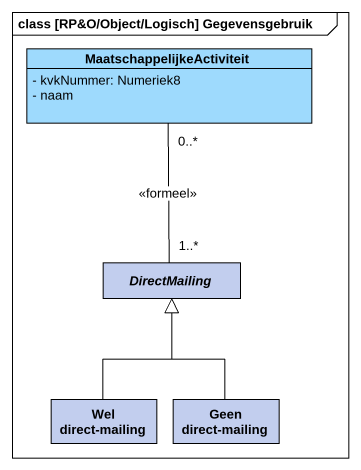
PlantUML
@startuml
mainframe class [RP&O/Object/Logisch] Gegevensgebruik
hide circle
hide empty members
skinparam classAttributeIconSize 0
class MaatschappelijkeActiviteit #9EDAFD {
  - kvkNummer: Numeriek8
  - naam
}
abstract class DirectMailing #C2CEEE
class "Wel direct-mailing" as Wel_direct_mailing #C2CEEE
class "Geen direct-mailing" as Geen_direct_mailing #C2CEEE
DirectMailing "1..*" -up- "0..*" MaatschappelijkeActiviteit : <<formeel>>
Wel_direct_mailing -up-|> DirectMailing
Geen_direct_mailing -up-|> DirectMailing
@enduml
